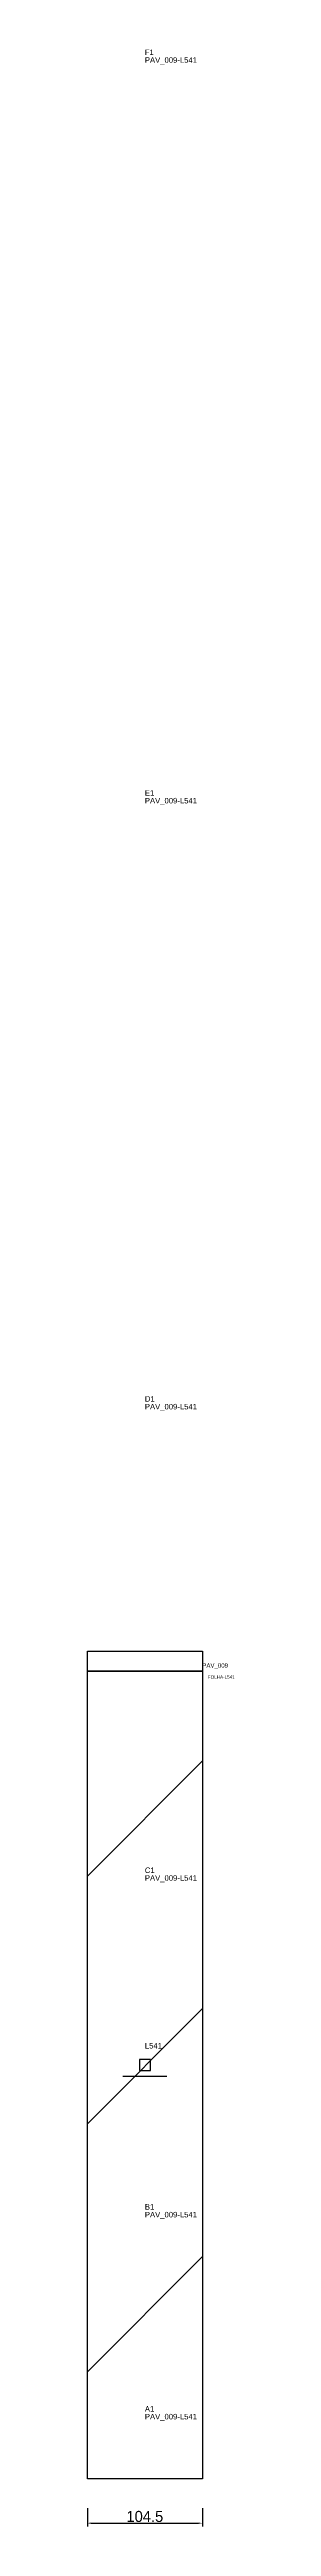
# Model space of a CAD drawing. Header units: metres. Extents: x 222 to 355, y -592 to 1652.
import ezdxf

# ---------------------------------------------------------------- set-up
doc = ezdxf.new("R2010")
doc.units = ezdxf.units.M
for name, color, linetype in [('3', 3, 'CONTINUOUS'), ('AUX00', 7, 'CONTINUOUS'), ('COTA', 241, 'CONTINUOUS'), ('FOLHA', 255, 'CONTINUOUS'), ('Hachura', 251, 'CONTINUOUS'), ('NOMENCLATURA', 7, 'CONTINUOUS'), ('Nível', 160, 'CONTINUOUS'), ('Painéis', 200, 'CONTINUOUS'), ('Pilares', 5, 'CONTINUOUS'), ('SARR_2.2x7', 40, 'CONTINUOUS')]:
    doc.layers.add(name, color=color, linetype=linetype)
doc.styles.add('ARIAL', font='Arial.ttf')
doc.styles.add('STR_STANDARD', font='arial.ttf')
doc.dimstyles.new('EZ DXF', dxfattribs={"dimtxt": 10, "dimasz": 3.5, "dimexe": 3, "dimexo": 1.5, "dimgap": 1, "dimtad": 1, "dimdec": 1, "dimdsep": 46, "dimcen": 2.5, "dimazin": 3, "dimtfac": 1, "dimtmove": 0, "dimatfit": 3})

msp = doc.modelspace()

# ---------------------------------------------------------------- hatches: boundary and pattern name
at = {"layer": 'Hachura'}
h = msp.add_hatch(dxfattribs=at)
h.set_pattern_fill('ANSI31', scale=50)
h.paths.add_polyline_path([(326.7, 201.5), (326.7, -548.5), (296.7, -548.5), (222.2, -548.5), (222.2, 201.5), (296.7, 201.5)])
h = msp.add_hatch(dxfattribs=at)
h.set_pattern_fill('ANSI31', scale=50)
h.paths.add_polyline_path([(326.7, 201.5), (326.7, -548.5), (296.7, -548.5), (222.2, -548.5), (222.2, 201.5), (296.7, 201.5)])

# ---------------------------------------------------------------- linework, layer by layer
at = {"layer": '3'}
msp.add_lwpolyline([(222.2, 183.5), (326.7, 183.5)], close=True, dxfattribs=at)
msp.add_lwpolyline([(222.2, 183.5), (326.7, 183.5)], close=True, dxfattribs=at)
at = {"layer": 'Painéis', "color": 200}
for p, q in [((222.2, -548.5), (222.2, 201.5)), ((222.2, 201.5), (296.7, 201.5)), ((222.2, -548.5), (222.2, 201.5)), ((222.2, 201.5), (296.7, 201.5)), ((296.7, 201.5), (326.7, 201.5)), ((296.7, 201.5), (326.7, 201.5)), ((326.7, 201.5), (326.7, -548.5)), ((326.7, 201.5), (326.7, -548.5)), ((296.7, -548.5), (222.2, -548.5)), ((296.7, -548.5), (222.2, -548.5)), ((326.7, -548.5), (296.7, -548.5)), ((326.7, -548.5), (296.7, -548.5))]:
    msp.add_line(p, q, dxfattribs=at)
at = {"layer": 'Pilares'}
msp.add_lwpolyline([(269.45, -178.5), (279.45, -178.5), (279.45, -168.5), (269.45, -168.5)], close=True, dxfattribs=at)
msp.add_lwpolyline([(269.45, -178.5), (279.45, -178.5), (279.45, -168.5), (269.45, -168.5)], close=True, dxfattribs=at)
at = {"layer": 'SARR_2.2x7'}
msp.add_line((254.45, -183.5), (294.45, -183.5), dxfattribs=at)
msp.add_line((254.45, -183.5), (294.45, -183.5), dxfattribs=at)

# ---------------------------------------------------------------- texts
at = {"layer": '3', "style": 'STR_STANDARD'}
for s, p in [('F1', (274.45, 1647.5)), ('F1', (274.45, 1647.5)), ('E1', (274.45, 976.5)), ('E1', (274.45, 976.5)), ('D1', (274.45, 427.5)), ('D1', (274.45, 427.5)), ('C1', (274.45, 0.5)), ('C1', (274.45, 0.5)), ('B1', (274.45, -304.5)), ('B1', (274.45, -304.5)), ('A1', (274.45, -487.5)), ('A1', (274.45, -487.5))]:
    msp.add_text(s, height=5, dxfattribs=at).set_placement(p)
at = {"layer": 'AUX00', "style": 'STR_STANDARD'}
for p in [(274.45, 1640.5), (274.45, 1640.5), (274.45, 969.5), (274.45, 969.5), (274.45, 420.5), (274.45, 420.5), (274.45, -6.5), (274.45, -6.5), (274.45, -311.5), (274.45, -311.5), (274.45, -494.5), (274.45, -494.5)]:
    msp.add_text('PAV_009-L541', height=5, dxfattribs=at).set_placement(p)
at = {"layer": 'FOLHA'}
msp.add_text('FOLHA-L541', height=3, dxfattribs=at).set_placement((331.7, 176.5))
msp.add_text('FOLHA-L541', height=3, dxfattribs=at).set_placement((331.7, 176.5))
at = {"layer": 'NOMENCLATURA', "insert": (274.45, -153.5), "char_height": 5, "attachment_point": 1, "style": 'ARIAL'}
msp.add_mtext('L541', dxfattribs=at)
msp.add_mtext('L541', dxfattribs=at)
at = {"layer": 'Nível'}
msp.add_text('PAV_009', height=4, dxfattribs=at).set_placement((326.7, 186.5))
msp.add_text('PAV_009', height=4, dxfattribs=at).set_placement((326.7, 186.5))

# ---------------------------------------------------------------- dimensions: what is measured, and where the dimension line sits
at = {"layer": 'COTA'}
msp.add_linear_dim(base=(222.2, -588.5), p1=(222.2, -573.5), p2=(326.7, -573.5), dimstyle='EZ DXF', dxfattribs=at).render()
msp.add_linear_dim(base=(222.2, -588.5), p1=(222.2, -573.5), p2=(326.7, -573.5), dimstyle='EZ DXF', dxfattribs=at).render()

doc.saveas('drawing.dxf')
